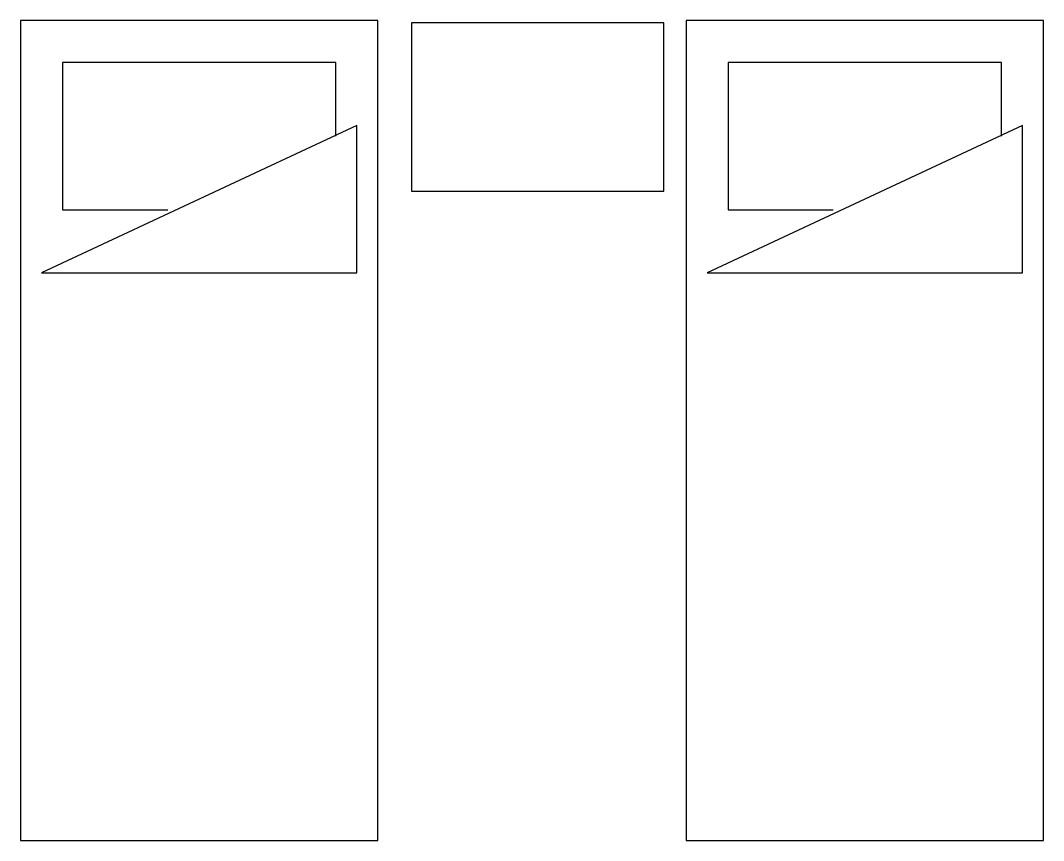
# Model space of a CAD drawing. Header units: millimetres. Extents: x -476 to -233, y 120 to 315.
import ezdxf

# ---------------------------------------------------------------- set-up
doc = ezdxf.new("R2010")
doc.units = ezdxf.units.MM

msp = doc.modelspace()

# ---------------------------------------------------------------- linework, layer by layer
for p, q in [((-400.78, 305.04), (-465.78, 305.04)), ((-465.78, 305.04), (-465.78, 270.04)), ((-400.78, 287.54), (-400.78, 305.04)), ((-242.53, 305.04), (-307.53, 305.04)), ((-307.53, 305.04), (-307.53, 270.04)), ((-242.53, 287.54), (-242.53, 305.04)), ((-395.78, 290.04), (-470.78, 255.04)), ((-395.78, 255.04), (-395.78, 290.04)), ((-237.53, 290.04), (-312.53, 255.04)), ((-237.53, 255.04), (-237.53, 290.04)), ((-465.78, 270.04), (-440.78, 270.04)), ((-307.53, 270.04), (-282.53, 270.04)), ((-470.78, 255.04), (-395.78, 255.04)), ((-312.53, 255.04), (-237.53, 255.04))]:
    msp.add_line(p, q)
for points in [[(-390.78, 120.04), (-390.78, 315.04), (-475.78, 315.04), (-475.78, 120.04)], [(-382.8, 274.48), (-322.8, 274.48), (-322.8, 314.48), (-382.8, 314.48)], [(-232.53, 120.04), (-232.53, 315.04), (-317.53, 315.04), (-317.53, 120.04)]]:
    msp.add_lwpolyline(points, close=True)

doc.saveas('drawing.dxf')
